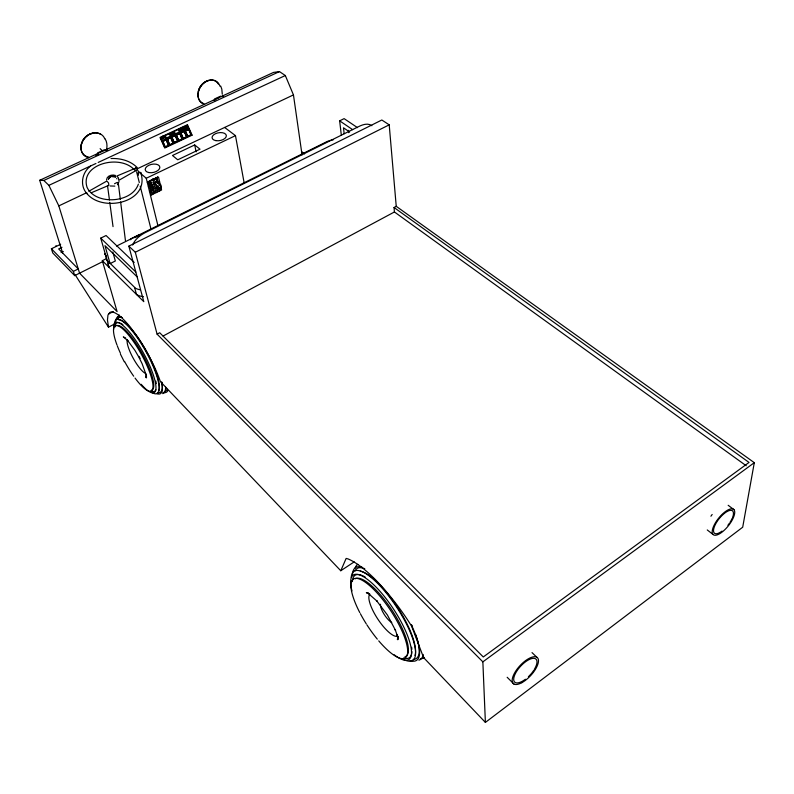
<?xml version="1.0" encoding="UTF-8"?>
<svg xmlns="http://www.w3.org/2000/svg" width="794" height="794" viewBox="0 0 794 794"><rect width="100%" height="100%" fill="white"/><g stroke="black" fill="none" stroke-linecap="round" stroke-linejoin="round"><path stroke-width="1.19" d="M149.55 181.409L150.384 180.446M138.384 184.109C132.022 203.214 95.617 205.477 87.072 187.394C79.579 164.209 119.388 153.967 133.988 169.42M119.06 181.508L117.482 184.794M106.555 179.891C106.753 175.722 112.083 174.223 115.487 175.444M130.732 239.778L130.861 238.865L139.109 234.766L138.97 235.689L134.851 237.734M397.854 636.48L397.417 639.627L398.191 636.322M146.374 376.406L146.136 377.736L146.414 375.284L146.473 377.746L145.818 373.726M106.604 258.556L102.317 260.69L143.793 301.651L128.846 246.14L381.835 120.003L389.209 124.837L396.236 206.321L754.3 462.674L742.698 527.216L485.392 722.411L423.579 657.591L411.629 626.208C401.526 609.941 389.725 594.746 376.584 580.821A91.925 26.649 56.5 0 0 347.971 558.897L346.144 558.42L340.775 570.747L160.398 381.606A53.704 13.141 61 0 0 137.64 337.122L130.732 327.674A53.704 13.141 61 0 0 109.999 312.35L107.964 315.01L107.468 320.051L108.49 327.168L115.061 323.734M106.317 150.513C107.398 146.711 107.25 142.374 105.165 138.92M149.391 181.459L150.91 180.169L150.453 180.724M152.845 179.097L151.545 180.446M152.984 179.672L152.349 180.089M155.376 178.015L154.77 178.829L156.16 177.717M180.456 130.008L180.595 129.521L180.903 130.067M180.417 129.928C181.181 128.36 182.025 130.365 181.3 129.214M96.183 155.237L96.54 154.711M132.638 245.038C135.139 238.915 140.786 234.696 146.592 231.937L358.263 126.792C362.282 124.737 367.811 122.663 371.86 125.7M108.55 178.908L110.406 176.903M106.188 150.463L106.853 149.957M148.339 181.677L147.565 182.144L148.339 181.717M185.965 128.559L185.25 128.489L185.667 127.903M171.484 133.68L171.018 134.107L171.335 133.352M216.196 98.893L219.154 97.444M152.041 179.573L151.614 180.307M148.557 181.915L149.6 181.419M153.182 179.692L153.242 178.938L153.341 179.513M90.526 166.125C81.891 172.407 79.489 185.717 87.042 193.756M186.272 126.504L186.203 127.01M171.524 134.007L171.385 133.481M485.392 722.411L482.861 661.859L754.3 462.674M340.775 570.747L354.193 561.884M117.214 182.402L114.544 183.732M222.747 96.461L223.561 96.431M184.506 127.338L185.042 127.556M136.36 170.343L118.772 180.367L118.505 177.975L116.797 176.07L136.131 167.951A1.747 1.022 -46 0 0 134.831 169.787A1.747 1.022 -46 0 0 135.992 170.512M88.809 191.265L106.833 181.042L108.55 182.948L108.838 185.349L91.34 192.734M163.078 336.031L394.429 211.968L746.201 465.741M128.846 246.14L135.308 252.254L157.093 334.145L159.713 332.746L483.278 656.975L749.04 462.436L394.042 207.502L396.236 206.321M108.828 313.878L113.224 311.595M135.308 252.254L389.209 124.837M60.672 244.264L51.411 248.77L52.761 252.968L74.705 275.607L102.545 261.702M51.411 248.77L73.385 271.379L78.259 268.948L58.657 248.929L61.992 247.301M116.549 246.061L325.123 142.523A16.416 9.32 -7 0 1 333.351 139.754M108.262 263.429A17.855 10.749 -13.9 0 0 108.718 266.705L109.135 267.429L100.739 238.14L106.059 235.52L134.186 262.457M341.341 135.357L339.643 120.837L344.12 118.634L357.469 127.636M61.098 252.581L63.312 251.5M159.425 187.414L160.14 190.381L157.361 191.731L154.413 179.484L157.212 178.144L158.681 184.287M150.473 195.374L161.589 189.984L160.825 186.808M153.46 188.257L152.438 188.744L150.423 187.731C151.525 193.607 147.366 183.553 152.438 187.672C150.681 184.516 154.473 185.846 153.232 188.089M155.574 184.268L157.956 186.322L160.745 184.972L161.4 187.721L158.611 189.071L156.239 187.017M149.431 191.136L156.408 187.761M157.063 190.223L158.909 189.329L160.14 190.381M154.919 182.461L156.775 181.568L160.745 184.972M148.379 186.868L155.376 183.493M159.564 181.489L158.165 182.154L156.934 181.101M140.786 173.37A1.787 1.141 -32.5 0 0 140.548 172.516L139.129 172.427L137.828 173.529A1.787 1.141 -32.5 0 0 137.938 174.73L138.553 174.958A1.757 1.171 -22.6 0 1 137.709 173.568A1.757 1.171 -22.6 0 1 139.744 172.407A1.757 1.171 -22.6 0 1 140.925 173.558M153.738 178.7L154.443 178.511M152.468 179.752L152.855 179.087M157.44 177.37C158.889 176.467 156.746 177.836 157.381 177.092M153.153 179.732L154.622 179.077M147.317 182.58L158.542 177.201L160.577 185.746M139.724 172.616L146.255 178.263L235.471 135.635L244.066 182.451M194.689 144.965L172.487 155.485L177.737 159.793L199.999 149.183L194.689 144.965L196.128 151.813M102.317 260.69L117.085 311.585L79.569 273.176L58.825 205.884L86.774 192.664M137.094 168.864L293.452 94.903L285.324 75.529L279.458 71.589L273.543 72.413L39.7 180.298L62.647 253.008M164.914 147.317L169.043 145.391L166.303 139.307L162.175 141.233L164.914 147.317L162.204 141.233M187.037 136.935L182.967 138.831L180.268 132.777L184.347 130.881L187.007 136.935M191.503 134.831L187.444 136.727L184.754 130.682L188.823 128.787L191.473 134.841M165.132 146.83L168.556 145.223A27.046 9.091 64.1 0 1 166.353 139.754L162.691 141.401L165.132 146.83A27.075 9.032 64 0 1 162.919 141.362L162.691 141.401M169.668 144.697L173.082 143.099A27.006 9.171 64.1 0 1 170.879 137.64L167.236 139.278L169.668 144.697A27.036 9.111 64.1 0 1 167.465 139.238L167.236 139.278M174.184 142.573L177.588 140.975A26.956 9.25 64.2 0 1 175.405 135.526L171.762 137.163L174.184 142.573A26.996 9.191 64.1 0 1 172 137.114L171.762 137.163M178.69 140.459L182.074 138.871A26.917 9.33 64.2 0 1 179.91 133.412L176.278 135.049L178.69 140.459A26.946 9.27 64.2 0 1 176.516 135L176.278 135.049M183.186 138.345L186.56 136.757A26.867 9.399 64.2 0 1 184.397 131.318L180.784 132.945L183.186 138.345A26.907 9.339 64.2 0 1 181.012 132.896L180.784 132.945M187.662 136.24L191.026 134.662A26.827 9.478 64.3 0 1 188.883 129.224L185.26 130.841L187.662 136.24A26.857 9.419 64.3 0 1 185.508 130.802L185.26 130.841M160.596 137.729C165.41 132.529 168.695 139.933 161.708 140.201L160.596 137.729L161.708 140.201M184.883 126.812L185.091 127.526M172.04 133.055L173.092 133.283M184.456 127.457L184.923 127.606C186.183 126.98 186.55 125.7 186.262 126.613M162.363 137.997C160.051 140.22 163.157 137.283 162.661 138.206M164.388 137.054L164.656 137.63M180.228 129.69L180.437 130.285M183.206 128.856L182.005 128.866L182.392 129.372L182.64 128.568M183.007 128.4L183.325 128.936L182.799 128.588M163.921 137.541L164.06 137.57M162.701 138.285L162.393 137.868M172.397 133.997L172.834 134.722M183.017 129.085L182.699 128.549M162.333 138.821L162.125 138.106M173.023 133.819L173.539 133.461L172.814 133.809L173.152 134.563L172.983 133.729M186.372 127.616C187.89 126.752 188.059 128.32 186.173 127.606L186.511 128.37L186.332 127.526M172.238 134.643L172.04 134.146L172.397 134.563M173.648 134.335L173.35 133.67M171.246 136.995L175.355 135.079L178.064 141.153L173.965 143.069L171.276 136.985M162.919 141.362L166.353 139.754M167.465 139.238L170.879 137.64M171.99 137.114L175.405 135.526M176.506 135L179.91 133.412M181.012 132.896L184.397 131.318M185.498 130.802L188.873 129.224M39.7 180.298L43.809 180.466L48.881 185.349L95.945 163.485M98.188 162.442L285.324 75.529M43.809 180.466L279.458 71.589M97.622 152.885L104.322 149.788M214.529 98.972L220.702 96.124M96.679 154.423L98.069 154.354L97.831 153.47M105.642 150.284L106.604 149.838M213.735 100.401L214.628 99.984L214.797 100.858M221.992 96.59L222.886 96.183A1.012 0.784 -56.4 0 1 223.531 96.153M107.031 150.215L106.068 150.662L105.84 149.778M171.653 133.243L172.199 133.809C174.978 134.156 172.229 131.486 173.132 133.372M102.674 151.178L100.133 148.647M149.073 181.072L148.587 181.856M153.768 179.444L153.748 178.719M114.822 186.124L110.148 185.975M111.408 176.536L115.537 177.072M152.16 179.474L152.349 180.049M111.051 158.532C120.549 158.115 130.504 160.735 137.312 167.693M185.717 128.032L185.766 128.36M367.86 593.187L366.342 592.642L369.855 594.18L367.404 592.681L377.2 601.306L376.634 600.74L387.403 615.003L395.561 630.446L395.174 629.543L397.387 635.974L397.089 634.674L397.923 639.627L397.784 638.058M125.71 338.085L123.318 336.894L128.171 340.983M115.507 176.794C112.947 174.72 108.073 177.191 108.421 179.434M180.863 130.087L181.151 129.343M106.366 256.809A17.934 10.729 -13.8 0 0 106.823 260.075L135.546 288.282A18.341 11.285 -13.5 0 0 140.012 289.75M339.643 120.837L352.615 129.64M349.588 131.963L343.484 127.794L344.159 133.72M301.71 151.783L304.618 153.897M728.167 505.292L733.993 509.698A16.257 6.183 -51.2 0 1 721.686 532.387A16.257 6.183 -51.2 0 1 714.729 523.99A16.257 6.183 -51.2 0 1 733.993 509.698M224.642 127.447L235.471 135.635M707.265 529.955L713.022 534.451M87.231 193.974C103.17 212.673 149.818 202.341 140.945 173.241M532.02 652.608L536.784 657.204M100.739 238.14L135.814 272.014M137.114 276.828L104.987 245.693L110.098 263.618L115.338 260.988L112.817 252.026M507.168 677.282L514.006 684.1M157.093 334.145L482.861 661.859M186.133 127.04L185.449 126.445L185.558 127.308M127.497 340.289L134.92 350.362L138.752 356.953L142.106 363.692L146.066 374.738M135.982 167.723L139.129 172.427M105.92 255.42L104.629 253.485L106.595 257.494M75.271 274.962L108.49 327.168M120.39 354.025L124.251 361.756M48.881 185.349L58.825 205.884M166.115 139.804L168.556 145.223M175.166 135.566L177.588 140.975M172.387 132.797L172.616 133.61M172.219 132.975L172.487 133.581M172 132.975L172.348 133.739C171.365 132.122 171.921 134.881 171.564 133.293M171.98 135.119L171.256 135.456L170.918 134.692L171.315 135.317M171.583 134.474L171.762 135.119M170.65 137.68L173.082 143.099M181.052 129.313L181.231 129.918M179.603 130.067L179.752 130.603L179.533 130.107M179.672 133.461L182.074 138.871M188.635 129.273L191.026 134.662M186.699 127.467L186.997 128.142L186.61 127.506M185.349 128.906L184.635 129.243L184.297 128.479L184.684 129.114M184.952 128.271L185.131 128.916M184.158 131.357L186.56 136.757M220.692 86.07L221.814 89.136L222.28 94.238M55.957 245.644L56.215 246.438M73.385 271.379L74.705 275.607M97.642 153.976L97.88 154.85M134.662 287.746L136.489 294.425L137.372 294.971A18.262 11.305 -13.6 0 0 143.496 296.698M136.588 171.782L139.307 182.58M140.21 186.183L151.068 229.367M116.718 178.392L116.887 178.898M146.255 178.263L157.847 225.337M152.944 179.881L156.041 192.674M156.22 178.094L157.45 183.235M155.902 177.806L155.823 178.461L155.723 177.886M156.775 181.568L157.212 183.394M157.956 186.322L158.611 189.071M293.452 94.903L302.057 154.919M107.488 185.459L109.453 199.979M109.77 202.401L113.036 226.618M118.227 182.541L120.331 199.483M120.628 201.904L125.442 240.632M348.487 130.325L348.755 132.697M394.042 207.502L394.429 211.968M88.581 157.083A13.24 10.878 -47.9 0 1 82.516 140.995A13.24 10.878 -47.9 0 1 100.56 134.295M88.888 157.738A13.558 11.136 -47.9 0 1 84.65 138.335A13.558 11.136 -47.9 0 1 104.818 138.881M81.256 145.838A11.92 9.806 -47.9 0 1 81.971 142.364M82.427 141.243A11.92 9.806 -47.9 0 1 88.263 134.911M89.345 134.365A11.92 9.806 -47.9 0 1 92.739 133.382M95.995 155.227A1.052 0.863 -47.5 0 1 96.441 154.562M203.294 103.409A12.764 9.985 -56.4 0 1 201.18 85.474A12.764 9.985 -56.4 0 1 218.36 84.005M204.634 104.332A13.071 10.223 -56.4 0 1 201.875 85.107A13.071 10.223 -56.4 0 1 219.938 86.218M198.311 91.389A11.493 9.002 -56.4 0 1 208.078 80.76M113.691 329.242A39.998 9.786 61 0 1 131.387 334.512A39.998 9.786 61 0 1 155.396 382.569A39.998 9.786 61 0 1 141.183 384.296M116.996 345.023A37.328 9.091 61 0 1 124.976 331.038A37.328 9.091 61 0 1 152.339 381.15A37.328 9.091 61 0 1 135.04 378.063M133.7 376.217A37.328 9.091 61 0 1 124.559 361.449M120.37 353.072A37.328 9.091 61 0 1 117.363 345.986M118.663 319.833A41.09 10.143 61 0 1 145.56 349.678A41.09 10.143 61 0 1 158.731 390.509M116.778 325.699A36.643 8.952 61 0 1 142.989 354.938A36.643 8.952 61 0 1 151.515 390.112M145.481 373.428A19.949 4.933 61 0 1 132.926 357.717A19.949 4.933 61 0 1 127.278 339.663M155.902 389.765A39.055 9.588 61 0 1 150.89 390.886M115.08 326.959A39.055 9.588 61 0 1 119.904 322.95M120.817 323.357A39.055 9.588 61 0 1 122.852 324.617M155.813 381.09A39.055 9.588 61 0 1 156.239 383.591M114.376 325.252A42.241 10.401 61 0 1 145.818 351.405A42.241 10.401 61 0 1 151.426 392.127M140.161 358.372A9.27 2.313 61 0 1 138.93 356.347M167.852 390.559A45.536 11.493 61.1 0 1 162.859 392.286M161.668 382.083A43.958 10.908 61 0 1 157.341 393.834M115.785 321.451A43.958 10.908 61 0 1 121.224 316.816M161.787 382.152A42.638 10.6 61.1 0 1 157.351 392.395M117.78 318.95A42.638 10.6 61.1 0 1 122.336 317.679M167.157 389.308A44.077 11.126 61.1 0 1 164.924 391.253M118.078 316.985A45.069 11.275 61.1 0 1 119.16 314.94M165.579 387.035A45.069 11.275 61.1 0 1 162.631 393.606M351.97 590.905A50.548 14.907 56.7 0 1 370.758 582.071A50.548 14.907 56.7 0 1 409.178 640.232A50.548 14.907 56.7 0 1 394.181 654.782M359.791 612.601A47.174 13.845 56.7 0 1 364.803 581.893A47.174 13.845 56.7 0 1 406.736 644.4A47.174 13.845 56.7 0 1 378.748 640.867M377.299 639.14A47.174 13.845 56.7 0 1 366.917 624.848M366.272 623.846A47.174 13.845 56.7 0 1 360.377 613.712M360.297 571.134A51.918 15.453 56.6 0 1 397.824 607.718A51.918 15.453 56.6 0 1 414.964 655.457M355.325 578.776A46.31 13.637 56.7 0 1 393.248 612.124A46.31 13.637 56.7 0 1 404.94 656.787M397.457 636.202A25.2 7.503 56.6 0 1 378.897 620.69A25.2 7.503 56.6 0 1 369.15 595.341M418.259 643.2A55.53 16.605 56.6 0 1 409.942 660.648M352.536 574.151A55.53 16.605 56.6 0 1 362.392 567.382M411.431 625.077A55.53 16.605 56.6 0 1 414.17 631.21M414.577 632.193A55.53 16.605 56.6 0 1 418.001 642.187M351.216 577.437A53.377 15.85 56.6 0 1 398.787 610.467A53.377 15.85 56.6 0 1 402.161 658.732M391.73 622.546A11.702 3.513 56.6 0 1 383.909 613.941A11.702 3.513 56.6 0 1 380.505 604.264M415.629 634.535A53.863 16.138 56.6 0 1 413.128 659.377M355.067 570.876A53.863 16.138 56.6 0 1 364.774 568.722M411.5 624.729A53.863 16.138 56.6 0 1 412.523 626.923M424.324 657.432A57.505 17.488 56.6 0 1 420.294 658.802M411.897 651.596A49.357 14.61 56.7 0 1 403.511 658.037M352.427 581.605A49.357 14.61 56.7 0 1 365.24 577.089M411.639 647.239A49.357 14.61 56.7 0 1 411.858 649.343M355.097 568.196A56.93 17.16 56.6 0 1 357.826 564.345M423.202 654.445A56.93 17.16 56.6 0 1 418.895 660.161M710.928 516.219A16.198 6.233 -51.2 0 1 712.168 514.492M722.034 531.097A14.381 5.469 -51.2 0 1 713.617 529.429A14.381 5.469 -51.2 0 1 724.991 512.914A14.381 5.469 -51.2 0 1 733.328 514.711M733.15 515.534A14.381 5.469 -51.2 0 1 732.594 517.311M732.207 518.254A14.381 5.469 -51.2 0 1 730.053 522.254M729.378 523.266A14.381 5.469 -51.2 0 1 727.909 525.261M525.41 679.247A15.672 6.451 -47.2 0 1 513.996 677.143A15.672 6.451 -47.2 0 1 530.561 658.951A15.672 6.451 -47.2 0 1 534.243 669.541M533.568 670.602A15.672 6.451 -47.2 0 1 531.811 672.984M531.176 673.759A15.672 6.451 -47.2 0 1 528.397 676.706M151.872 182.6L151.197 183.652C153.758 184.228 151.168 185.607 150.433 184.059L149.719 184.397C149.738 189.935 146.344 178.501 151.872 182.6M153.808 191.662L151.912 193.498L151.396 191.364L153.083 190.709L153.808 191.662M154.701 191.414C149.193 201.537 149.014 184.287 154.701 191.414M174.323 133.868L173.697 133.422L174.323 133.868M156.448 177.687L156.458 177.638M163.177 137.69L163.733 138.156L163.177 137.69M181.677 129.154L182.084 129.511L181.677 129.154M156.279 177.697L157.123 177.548L156.309 177.608M151.128 182.898L149.59 183.89L149.431 183.245L151.128 182.898M173.558 143.267L169.45 145.193L166.72 139.109L170.839 137.193L173.558 143.267M182.56 139.039L178.471 140.945L175.762 134.881L179.861 132.975L182.56 139.039M192.088 135.159L164.745 148.021L160.001 137.501L187.463 124.708L192.088 135.159M169.281 133.7L165.152 135.615L166.293 138.077L170.382 136.161L169.281 133.7M173.797 131.596L169.688 133.501L170.819 135.963L174.898 134.057L173.797 131.596M178.303 129.491L174.204 131.397L175.335 133.849L179.404 131.953L178.303 129.491M182.799 127.397L178.719 129.293L179.811 131.754L183.89 129.849L182.799 127.397M187.285 125.303L183.206 127.199L184.327 129.65L188.367 127.765L187.285 125.303M184.337 126.961L184.496 127.804L184.337 126.961M185.856 127.755L186.104 128.559L185.856 127.755M215.918 140.637A7.225 3.97 -9.9 0 0 226.359 135.635A7.225 3.97 -9.9 0 0 215.373 133.759A7.225 3.97 -9.9 0 0 215.918 140.637M148.895 172.566A7.434 4.149 -11.9 0 0 159.852 167.316A7.434 4.149 -11.9 0 0 148.825 165.281A7.434 4.149 -11.9 0 0 148.895 172.566M521.807 682.701A17.706 7.295 -47.2 0 0 538.074 658.613A17.706 7.295 -47.2 0 0 516.1 670.523A17.706 7.295 -47.2 0 0 521.807 682.701"/></g></svg>
